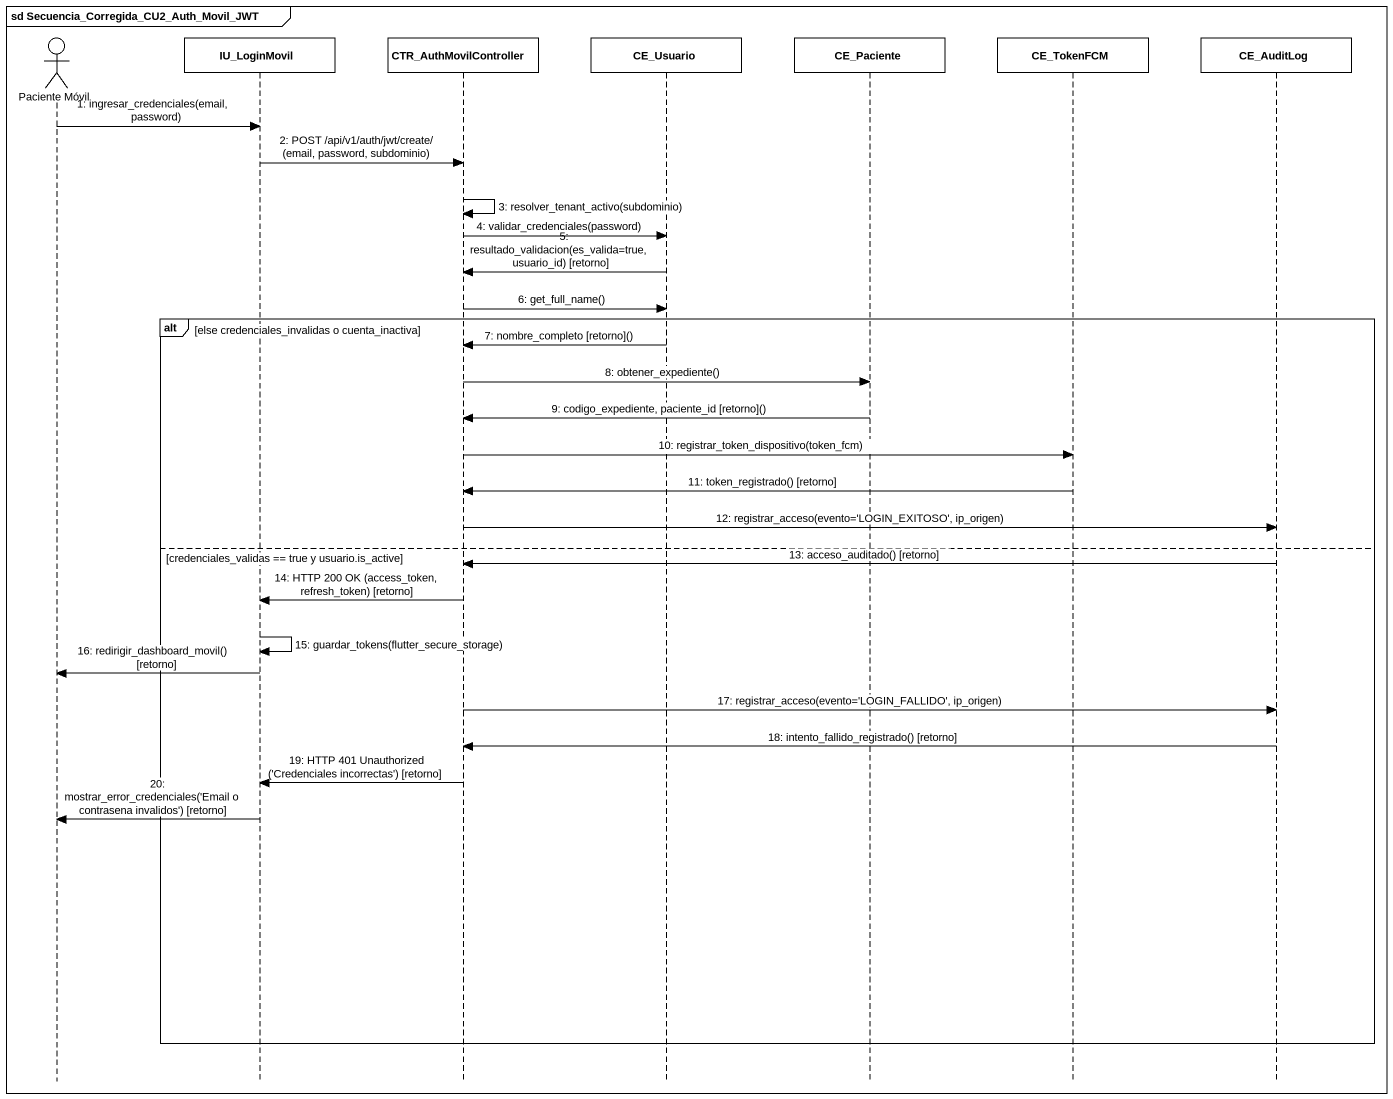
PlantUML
@startuml
mainframe sd Secuencia_Corregida_CU2_Auth_Movil_JWT
hide footbox
actor "Paciente Móvil" as Paciente_Móvil
participant IU_LoginMovil
participant CTR_AuthMovilController
participant CE_Usuario
participant CE_Paciente
participant CE_TokenFCM
participant CE_AuditLog

Paciente_Móvil -> IU_LoginMovil : 1: ingresar_credenciales(email, password)
IU_LoginMovil -> CTR_AuthMovilController : 2: POST /api/v1/auth/jwt/create/ (email, password, subdominio)
CTR_AuthMovilController -> CTR_AuthMovilController : 3: resolver_tenant_activo(subdominio)
CTR_AuthMovilController -> CE_Usuario : 4: validar_credenciales(password)
CE_Usuario -> CTR_AuthMovilController : 5: resultado_validacion(es_valida=true, usuario_id) [retorno]
CTR_AuthMovilController -> CE_Usuario : 6: get_full_name()
alt else credenciales_invalidas o cuenta_inactiva
  CE_Usuario -> CTR_AuthMovilController : 7: nombre_completo [retorno]()
  CTR_AuthMovilController -> CE_Paciente : 8: obtener_expediente()
  CE_Paciente -> CTR_AuthMovilController : 9: codigo_expediente, paciente_id [retorno]()
  CTR_AuthMovilController -> CE_TokenFCM : 10: registrar_token_dispositivo(token_fcm)
  CE_TokenFCM -> CTR_AuthMovilController : 11: token_registrado() [retorno]
  CTR_AuthMovilController -> CE_AuditLog : 12: registrar_acceso(evento='LOGIN_EXITOSO', ip_origen)
else credenciales_validas == true y usuario.is_active
  CE_AuditLog -> CTR_AuthMovilController : 13: acceso_auditado() [retorno]
  CTR_AuthMovilController -> IU_LoginMovil : 14: HTTP 200 OK (access_token, refresh_token) [retorno]
  IU_LoginMovil -> IU_LoginMovil : 15: guardar_tokens(flutter_secure_storage)
  IU_LoginMovil -> Paciente_Móvil : 16: redirigir_dashboard_movil() [retorno]
  CTR_AuthMovilController -> CE_AuditLog : 17: registrar_acceso(evento='LOGIN_FALLIDO', ip_origen)
  CE_AuditLog -> CTR_AuthMovilController : 18: intento_fallido_registrado() [retorno]
  CTR_AuthMovilController -> IU_LoginMovil : 19: HTTP 401 Unauthorized ('Credenciales incorrectas') [retorno]
  IU_LoginMovil -> Paciente_Móvil : 20: mostrar_error_credenciales('Email o contrasena invalidos') [retorno]
end
@enduml
